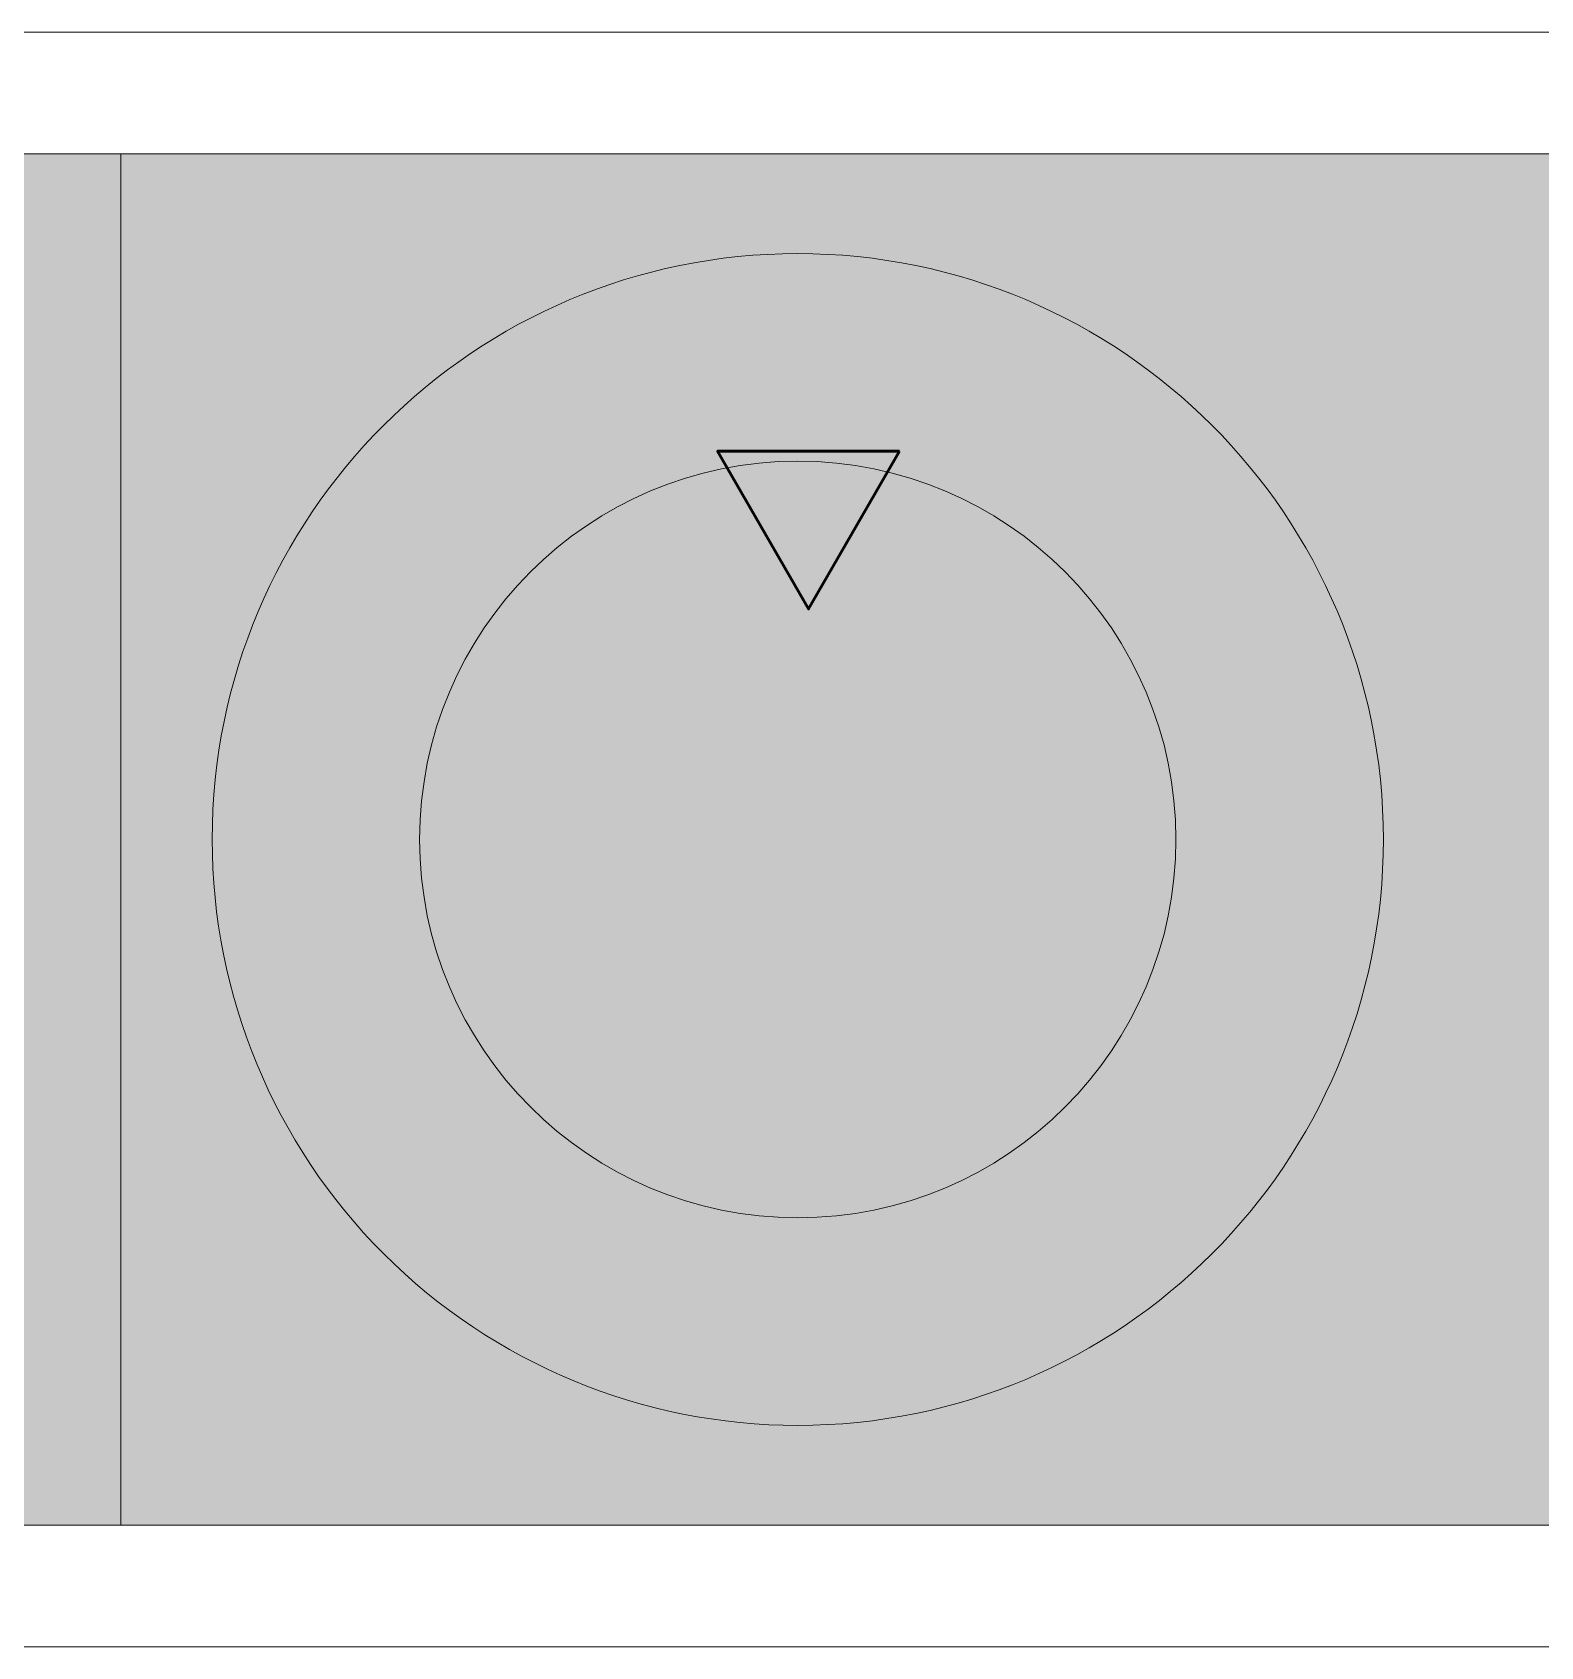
# Model space of a CAD drawing. Header units: millimetres. Extents: x 53 to 536, y 329 to 488.
# Drawn here: x 331.79 to 372.69, y 443.78 to 487.53 of the extents above; entities that cross this region are included whole.
import ezdxf

# ---------------------------------------------------------------- set-up
doc = ezdxf.new("R2010")
doc.units = ezdxf.units.MM
doc.header["$MEASUREMENT"] = 0

msp = doc.modelspace()

# ---------------------------------------------------------------- hatches: boundary and pattern name
at = {"transparency": 33554559}
h = msp.add_hatch(color=256, dxfattribs=at)
h.paths.add_polyline_path([(194.888, 484.233, 0.413518), (194.387, 483.732)], flags=0)
h.paths.add_polyline_path([(194.387, 483.732), (194.387, 447.576)], flags=0)
h.paths.add_polyline_path([(194.387, 447.576, 0.412064), (194.888, 447.076)], flags=0)
h.paths.add_polyline_path([(194.888, 447.076), (393.967, 447.076)], flags=0)
h.paths.add_polyline_path([(393.967, 447.076, 0.411337), (394.467, 447.576)], flags=0)
h.paths.add_polyline_path([(394.467, 447.576), (394.467, 483.732)], flags=0)
h.paths.add_polyline_path([(394.467, 483.732, 0.412791), (393.967, 484.233)], flags=0)
for points in [[(194.387, 447.077), (394.467, 447.077), (394.467, 484.233), (194.387, 484.233)], [(352.837, 471.902), (355.302, 476.174), (350.37, 476.174)], [(342.293, 465.654, 0.414187), (352.546, 455.402), (352.546, 455.402, 0.414152), (362.798, 465.654), (362.798, 465.654, 0.414152), (352.546, 475.906), (352.546, 475.906, 0.414187)], [(344.293, 465.654, 0.414272), (352.546, 457.401), (352.546, 457.401, 0.414232), (360.796, 465.654), (360.796, 465.654, 0.414213), (352.546, 473.905), (352.546, 473.905, 0.414252)]]:
    msp.add_hatch(color=256, dxfattribs=at).paths.add_polyline_path(points)

# ---------------------------------------------------------------- linework, layer by layer
at = {"lineweight": 9}
for points in [[(510.817, 443.778), (75.767, 443.778), (75.767, 487.53), (510.817, 487.53)], [(394.467, 447.076), (194.387, 447.076), (194.387, 484.233), (394.467, 484.233)], [(194.888, 484.233), (393.967, 484.233)]]:
    msp.add_lwpolyline(points, close=True, dxfattribs=at)
msp.add_lwpolyline([(194.888, 484.233, 0.413518), (194.387, 483.732), (194.387, 447.576, 0.412064), (194.888, 447.076), (393.967, 447.076, 0.411337), (394.467, 447.576), (394.467, 483.732, 0.412791), (393.967, 484.233)], format="xyb", dxfattribs=at)
msp.add_lwpolyline([(334.194, 484.233), (334.194, 447.076)], dxfattribs=at)
msp.add_lwpolyline([(352.546, 481.532, 0.414195), (336.667, 465.654, 0.414218), (352.546, 449.775, 0.414205), (368.425, 465.654, 0.414183)], format="xyb", close=True, dxfattribs=at)
at = {"lineweight": 53}
msp.add_lwpolyline([(355.302, 476.174), (352.837, 471.902), (350.37, 476.174)], close=True, dxfattribs=at)
at = {"lineweight": 9}
msp.add_circle((352.546, 465.655), 10.253, dxfattribs=at)

doc.saveas('drawing.dxf')
